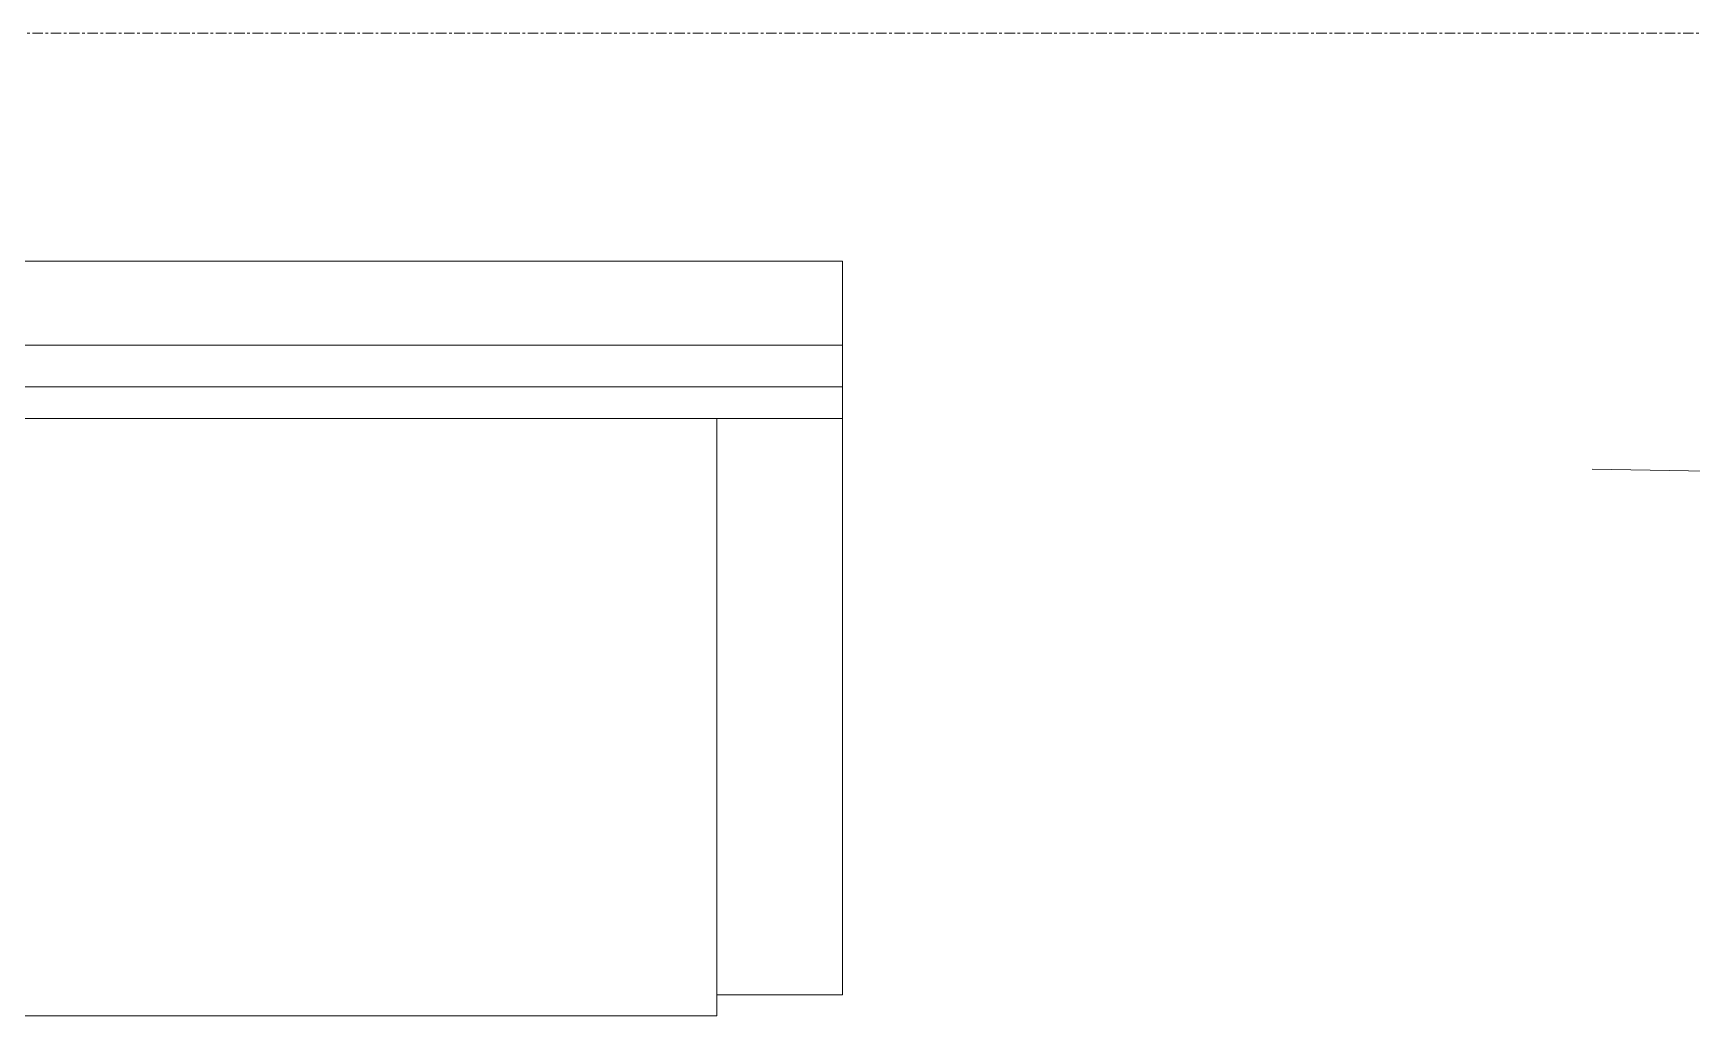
# Model space of a CAD drawing. Header units: inches. Extents: x -10205 to 13964, y -460 to 30702.
# Drawn here: x -3754 to -3674.9, y 11821.7 to 11868.6 of the extents above; entities that cross this region are included whole.
import ezdxf

# ---------------------------------------------------------------- set-up
doc = ezdxf.new("R2010")
doc.units = ezdxf.units.IN
doc.header["$MEASUREMENT"] = 0
doc.linetypes.add('Grid Line 1_2_', pattern=[0.875, 0.5, -0.125, 0.125, -0.125])
for name, color, linetype, lineweight in [('0-1', 7, 'Continuous', 5), ('0-4', 7, 'Continuous', 9), ('00base_6150001_dwg', 147, 'Continuous', 13), ('4', 147, 'Continuous', 13), ('I-FURN', 30, 'Continuous', 9), ('I-FURN-3', 7, 'Continuous', 9), ('S-GRID-1', 1, 'Grid Line 1_2_', 9)]:
    doc.layers.add(name, color=color, linetype=linetype, lineweight=lineweight)

# ---------------------------------------------------------------- blocks, each defined once
blk = doc.blocks.new('Couch-Both_Arms-Generic - 1-1352606-SITE PLAN - CAD FILE')
at = {"layer": 'I-FURN'}
for p, q in [((-42, 13.5), (42, 13.5)), ((42, 13.5), (-42, 13.5)), ((-42, 13.5), (-42, 10)), ((42, 10), (42, 13.5)), ((-42, 11.5), (42, 11.5)), ((-42, 10), (-42, -17.5)), ((-42, 10), (42, 10)), ((-36, -17.5), (-36, 10)), ((36, 10), (36, -17.5)), ((42, -17.5), (42, 10)), ((-42, -17.5), (-36, -17.5)), ((-36, -17.5), (-36, -18.5)), ((36, -18.5), (36, -17.5)), ((36, -17.5), (42, -17.5)), ((-36, -18.5), (36, -18.5))]:
    blk.add_line(p, q, dxfattribs=at)
at = {"layer": 'I-FURN-3'}
for p, q in [((42, 17.5), (-42, 17.5)), ((-42, 17.5), (-42, 13.5)), ((42, 13.5), (42, 17.5))]:
    blk.add_line(p, q, dxfattribs=at)
blk = doc.blocks.new('1750 Ox - Unit Layouts_rvt-1-SITE PLAN - CAD FILE')
at = {"layer": '0-4'}
blk.add_blockref('Couch-Both_Arms-Generic - 1-1352606-SITE PLAN - CAD FILE', (-3757.434, 11840.214), dxfattribs=at)
blk = doc.blocks.new('00base_6150001_dwg-1748108-SITE PLAN - CAD FILE')
at = {"layer": '4'}
blk.add_line((4040440.339, 3369425.744), (4040440.339, 3369440.144), dxfattribs=at)

msp = doc.modelspace()

# ---------------------------------------------------------------- linework, layer by layer
at = {"layer": 'S-GRID-1'}
msp.add_line((-464.451, 11868.589), (-4316.341, 11868.589), dxfattribs=at)

# ---------------------------------------------------------------- block references
at = {"layer": '0-1'}
msp.add_blockref('1750 Ox - Unit Layouts_rvt-1-SITE PLAN - CAD FILE', (0, 0), dxfattribs=at)
at = {"layer": '00base_6150001_dwg', "rotation": 89.04760487178136}
msp.add_blockref('00base_6150001_dwg-1748108-SITE PLAN - CAD FILE', (3298136.139, -4084040.072), dxfattribs=at)

doc.saveas('drawing.dxf')
